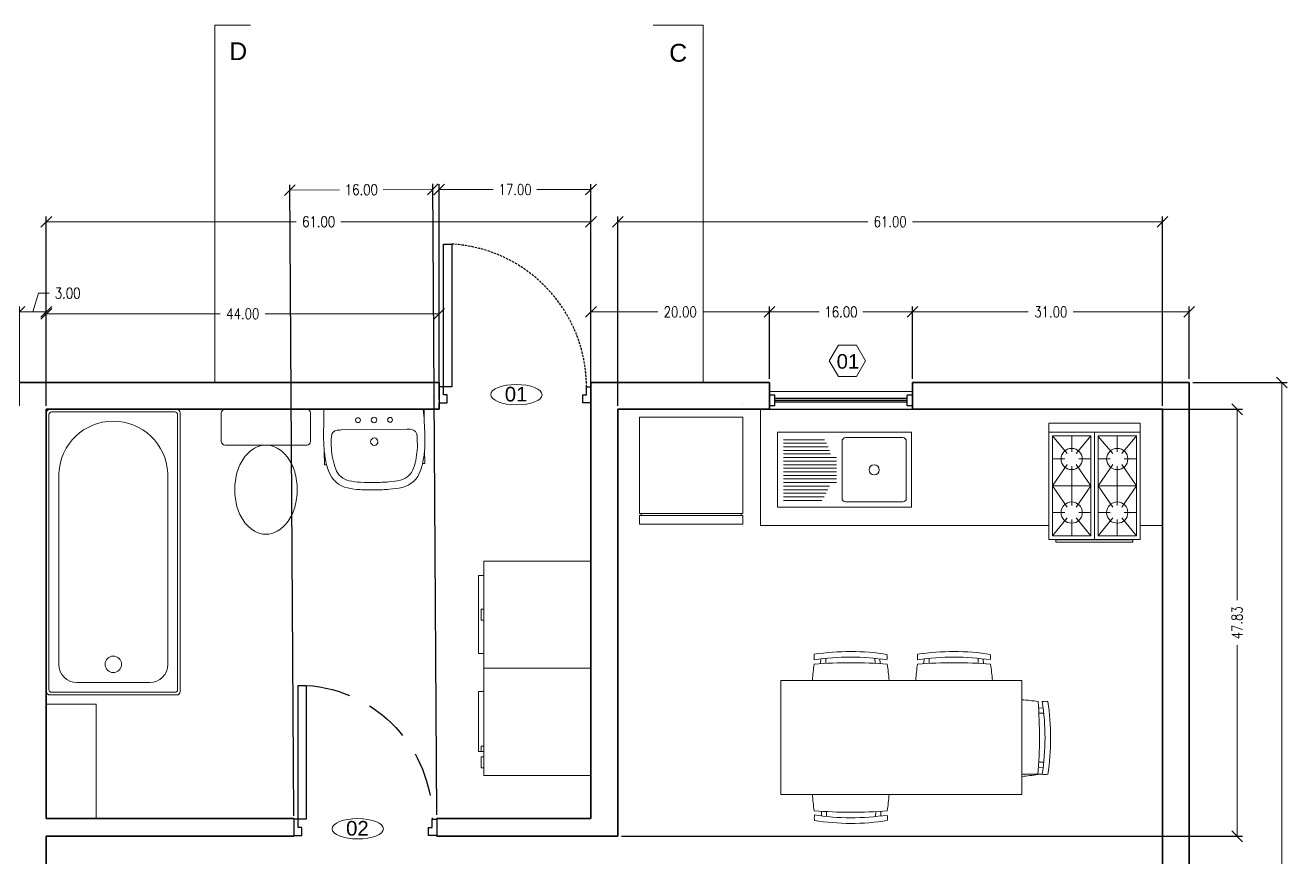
# Paper-space layout 'A000' of a CAD drawing. Header units: metres, sheet in millimetres. Extents: x -6 to 588, y -18 to 402.
# Drawn here: x 131.9 to 273.5, y 210.7 to 304 of the extents above; entities that cross this region are included whole.
import ezdxf

# ---------------------------------------------------------------- set-up
doc = ezdxf.new("R2010")
doc.units = ezdxf.units.M
doc.header["$MEASUREMENT"] = 0
doc.linetypes.add('HIDDEN', pattern=[0.375, 0.25, -0.125])
doc.layers.get('DEFPOINTS').update_dxf_attribs({"color": 210})
for name, color, linetype, lineweight in [('A-ANNO-DIMS', 3, 'Continuous', 18), ('A-ANNO-SYMB', 3, 'Continuous', 18), ('A-ANNO-TEXT', 3, 'Continuous', 18), ('A-DOOR-FULL', 4, 'Continuous', 25), ('A-FURN', 8, 'Continuous', 18), ('A-GLAZ-FULL', 4, 'Continuous', 25), ('A-WALL-FULL-EXTR', 7, 'Continuous', 35), ('A-WALL-FULL-INTR', 7, 'Continuous', 35)]:
    doc.layers.add(name, color=color, linetype=linetype, lineweight=lineweight)
doc.styles.add('ARIAL', font='arial.ttf')
doc.styles.add('E-ROMANS', font='romans.shx', dxfattribs={"width": 0.8})
doc.styles.get("Standard").update_dxf_attribs({"font": 'arial.ttf'})
doc.dimstyles.new('E-0100_ARW_18', dxfattribs={"dimscale": 0.001, "dimtxt": 180, "dimasz": 180, "dimexe": 90, "dimexo": 60, "dimgap": 90, "dimtad": 0, "dimzin": 0, "dimdsep": 46, "dimtxsty": 'E-ROMANS', "dimblk": 'OPEN90', "dimcen": 90, "dimclrd": 256, "dimclre": 256, "dimclrt": 256, "dimadec": 0, "dimazin": 0, "dimtfac": 1, "dimtmove": 1, "dimatfit": 3, "dimldrblk": 'OPEN90', "dimfxl": 1, "dimtfill": 1, "dimtolj": 1, "dimtzin": 0, "dimarcsym": 0})

# ---------------------------------------------------------------- blocks, each defined once
blk = doc.blocks.new('DOOR-75')
for points in [[(-0.07, 0.84), (-0.07, 0.09), (-0.025, 0.09), (-0.025, 0.84), (-0.07, 0.84)], [(-0.775, 0.09), (-0.8, 0.09), (-0.8, 0), (-0.755, 0), (-0.755, 0.045), (-0.775, 0.045), (-0.775, 0.09)], [(-0.025, 0.09), (0, 0.09), (0, 0), (-0.045, 0), (-0.045, 0.045), (-0.025, 0.045), (-0.025, 0.09)]]:
    blk.add_lwpolyline(points)
at = {"linetype": 'HIDDEN'}
blk.add_arc((-0.0225, 0.089), 0.7525, 93.61808, 179.92486, dxfattribs=at)
blk = doc.blocks.new('INOD')
for p, q in [((0.23, 0), (-0.23, 0)), ((-0.25, -0.02), (-0.25, -0.18)), ((0.25, -0.18), (0.25, -0.02)), ((-0.23, -0.2), (0.23, -0.2))]:
    blk.add_line(p, q)
blk.add_lwpolyline([(-0.175, -0.45, 0.07067), (-0.1609, -0.5491, 0.082314), (-0.1237, -0.6268, 0.106842), (-0.0634, -0.6826, 0.13438), (0, -0.7, 0.13438), (0.0634, -0.6826, 0.106842), (0.1237, -0.6268, 0.082314), (0.1609, -0.5491, 0.07067), (0.175, -0.45, 0.07067), (0.1609, -0.3509, 0.082314), (0.1237, -0.2732, 0.106842), (0.0634, -0.2174, 0.13438), (0, -0.2, 0.13438), (-0.0634, -0.2174, 0.106842), (-0.1237, -0.2732, 0.082314), (-0.1609, -0.3509, 0.07067)], format="xyb", close=True)
for centre, start, end in [((-0.23, -0.02), 90, 180), ((0.23, -0.02), 0, 90), ((-0.23, -0.18), 180, 270), ((0.23, -0.18), 270, 0)]:
    blk.add_arc(centre, 0.02, start, end)
blk = doc.blocks.new('_Oblique')
at = {"color": 0, "linetype": 'ByBlock', "lineweight": -2}
blk.add_line((-0.5, -0.5), (0.5, 0.5), dxfattribs=at)
blk = doc.blocks.new('*D41')
at = {"layer": 'A-ANNO-DIMS', "lineweight": -2, "transparency": 16777216}
for p, q in [((262.64, 263.94), (273.2, 263.94)), ((262.64, 143.94), (273.2, 143.94))]:
    blk.add_line(p, q, dxfattribs=at)
at = {"layer": 'A-ANNO-DIMS', "transparency": 16777216}
for p, q in [((272.6, 263.94), (272.6, 206.85)), ((272.6, 143.94), (272.6, 201.03))]:
    blk.add_line(p, q, dxfattribs=at)
at = {"layer": 'DEFPOINTS', "color": 0, "transparency": 16777216}
for p in [(262.24, 263.94), (262.24, 143.94), (272.6, 143.94)]:
    blk.add_point(p, dxfattribs=at)
at = {"layer": 'A-ANNO-DIMS', "transparency": 16777216, "xscale": 1.2, "yscale": 1.2, "zscale": 1.2}
for p, rotation in [((272.6, 263.94), 90), ((272.6, 143.94), 270)]:
    blk.add_blockref('_Oblique', p, dxfattribs=dict(at, rotation=rotation))
at = {"layer": 'A-ANNO-DIMS', "transparency": 16777216, "insert": (272.6, 203.94), "char_height": 1.2, "attachment_point": 5, "rotation": 90, "style": 'E-ROMANS', "bg_fill": 3, "box_fill_scale": 1.25, "bg_fill_color": 256, "bg_fill_true_color": 13158600, "bg_fill_transparency": 0}
blk.add_mtext('\\A1;120.00', dxfattribs=at)
blk = doc.blocks.new('_Open90')
at = {"color": 0, "linetype": 'ByBlock', "lineweight": -2}
for p, q in [((0, 0), (-1, 0)), ((-0.5, 0.5), (0, 0)), ((0, 0), (-0.5, -0.5))]:
    blk.add_line(p, q, dxfattribs=at)
blk = doc.blocks.new('*D53')
at = {"layer": 'A-ANNO-DIMS', "lineweight": -2, "transparency": 16777216}
for p, q in [((231.24, 264.34), (231.24, 272.45)), ((262.24, 264.34), (262.24, 272.45))]:
    blk.add_line(p, q, dxfattribs=at)
at = {"layer": 'A-ANNO-DIMS', "transparency": 16777216}
for p, q in [((231.24, 271.85), (244.22, 271.85)), ((262.24, 271.85), (249.26, 271.85))]:
    blk.add_line(p, q, dxfattribs=at)
at = {"layer": 'DEFPOINTS', "color": 0, "transparency": 16777216}
for p in [(231.24, 271.85), (231.24, 263.94), (262.24, 263.94)]:
    blk.add_point(p, dxfattribs=at)
at = {"layer": 'A-ANNO-DIMS', "transparency": 16777216, "xscale": 1.2, "yscale": 1.2, "zscale": 1.2, "rotation": 180}
blk.add_blockref('_Oblique', (231.24, 271.85), dxfattribs=at)
at = {"layer": 'A-ANNO-DIMS', "transparency": 16777216, "xscale": 1.2, "yscale": 1.2, "zscale": 1.2}
blk.add_blockref('_Oblique', (262.24, 271.85), dxfattribs=at)
at = {"layer": 'A-ANNO-DIMS', "transparency": 16777216, "insert": (246.74, 271.85), "char_height": 1.2, "attachment_point": 5, "style": 'E-ROMANS', "bg_fill": 3, "box_fill_scale": 1.25, "bg_fill_color": 256, "bg_fill_true_color": 13158600, "bg_fill_transparency": 0}
blk.add_mtext('\\A1;31.00', dxfattribs=at)
blk = doc.blocks.new('*D54')
at = {"layer": 'A-ANNO-DIMS', "lineweight": -2, "transparency": 16777216}
for p, q in [((215.24, 264.34), (215.24, 272.45)), ((231.24, 264.34), (231.24, 272.45))]:
    blk.add_line(p, q, dxfattribs=at)
at = {"layer": 'A-ANNO-DIMS', "transparency": 16777216}
for p, q in [((215.24, 271.85), (220.79, 271.85)), ((231.24, 271.85), (225.69, 271.85))]:
    blk.add_line(p, q, dxfattribs=at)
at = {"layer": 'DEFPOINTS', "color": 0, "transparency": 16777216}
for p in [(215.24, 271.85), (215.24, 263.94), (231.24, 263.94)]:
    blk.add_point(p, dxfattribs=at)
at = {"layer": 'A-ANNO-DIMS', "transparency": 16777216, "xscale": 1.2, "yscale": 1.2, "zscale": 1.2, "rotation": 180}
blk.add_blockref('_Oblique', (215.24, 271.85), dxfattribs=at)
at = {"layer": 'A-ANNO-DIMS', "transparency": 16777216, "xscale": 1.2, "yscale": 1.2, "zscale": 1.2}
blk.add_blockref('_Oblique', (231.24, 271.85), dxfattribs=at)
at = {"layer": 'A-ANNO-DIMS', "transparency": 16777216, "insert": (223.24, 271.85), "char_height": 1.2, "attachment_point": 5, "style": 'E-ROMANS', "bg_fill": 3, "box_fill_scale": 1.25, "bg_fill_color": 256, "bg_fill_true_color": 13158600, "bg_fill_transparency": 0}
blk.add_mtext('\\A1;16.00', dxfattribs=at)
blk = doc.blocks.new('*D55')
at = {"layer": 'A-ANNO-DIMS', "lineweight": -2, "transparency": 16777216}
for p, q in [((195.24, 264.34), (195.24, 272.45)), ((215.24, 264.34), (215.24, 272.45))]:
    blk.add_line(p, q, dxfattribs=at)
at = {"layer": 'A-ANNO-DIMS', "transparency": 16777216}
for p, q in [((195.24, 271.85), (202.72, 271.85)), ((215.24, 271.85), (207.76, 271.85))]:
    blk.add_line(p, q, dxfattribs=at)
at = {"layer": 'DEFPOINTS', "color": 0, "transparency": 16777216}
for p in [(195.24, 271.85), (195.24, 263.94), (215.24, 263.94)]:
    blk.add_point(p, dxfattribs=at)
at = {"layer": 'A-ANNO-DIMS', "transparency": 16777216, "xscale": 1.2, "yscale": 1.2, "zscale": 1.2, "rotation": 180}
blk.add_blockref('_Oblique', (195.24, 271.85), dxfattribs=at)
at = {"layer": 'A-ANNO-DIMS', "transparency": 16777216, "xscale": 1.2, "yscale": 1.2, "zscale": 1.2}
blk.add_blockref('_Oblique', (215.24, 271.85), dxfattribs=at)
at = {"layer": 'A-ANNO-DIMS', "transparency": 16777216, "insert": (205.24, 271.85), "char_height": 1.2, "attachment_point": 5, "style": 'E-ROMANS', "bg_fill": 3, "box_fill_scale": 1.25, "bg_fill_color": 256, "bg_fill_true_color": 13158600, "bg_fill_transparency": 0}
blk.add_mtext('\\A1;20.00', dxfattribs=at)
blk = doc.blocks.new('*D56')
at = {"layer": 'A-ANNO-DIMS', "transparency": 16777216}
for p, q in [((132.74, 271.85), (133.37, 273.95)), ((133.37, 273.95), (134.57, 273.95)), ((134.24, 271.85), (131.24, 271.85))]:
    blk.add_line(p, q, dxfattribs=at)
at = {"layer": 'A-ANNO-DIMS', "lineweight": -2, "transparency": 16777216}
for p, q in [((131.24, 261.34), (131.24, 272.45)), ((134.24, 261.34), (134.24, 272.45))]:
    blk.add_line(p, q, dxfattribs=at)
at = {"layer": 'DEFPOINTS', "color": 0, "transparency": 16777216}
for p in [(131.24, 271.85), (131.24, 260.94), (134.24, 260.94)]:
    blk.add_point(p, dxfattribs=at)
at = {"layer": 'A-ANNO-DIMS', "transparency": 16777216, "xscale": 1.2, "yscale": 1.2, "zscale": 1.2, "rotation": 180}
blk.add_blockref('_Oblique', (131.24, 271.85), dxfattribs=at)
at = {"layer": 'A-ANNO-DIMS', "transparency": 16777216, "insert": (136.63, 273.95), "char_height": 1.2, "attachment_point": 5, "style": 'E-ROMANS', "bg_fill": 3, "box_fill_scale": 1.25, "bg_fill_color": 256, "bg_fill_true_color": 13158600, "bg_fill_transparency": 0}
blk.add_mtext('\\A1;3.00', dxfattribs=at)
at = {"layer": 'A-ANNO-DIMS', "transparency": 16777216, "xscale": 1.2, "yscale": 1.2, "zscale": 1.2}
blk.add_blockref('_Oblique', (134.24, 271.85), dxfattribs=at)
blk = doc.blocks.new('*D61')
at = {"layer": 'A-ANNO-DIMS', "lineweight": -2, "transparency": 16777216}
for p, q in [((134.24, 261.34), (134.24, 282.55)), ((195.24, 262.34), (195.24, 282.55))]:
    blk.add_line(p, q, dxfattribs=at)
at = {"layer": 'A-ANNO-DIMS', "transparency": 16777216}
for p, q in [((134.24, 281.95), (162.24, 281.95)), ((195.24, 281.95), (167.24, 281.95))]:
    blk.add_line(p, q, dxfattribs=at)
at = {"layer": 'DEFPOINTS', "color": 0, "transparency": 16777216}
for p in [(134.24, 281.95), (134.24, 260.94), (195.24, 261.94)]:
    blk.add_point(p, dxfattribs=at)
at = {"layer": 'A-ANNO-DIMS', "transparency": 16777216, "xscale": 1.2, "yscale": 1.2, "zscale": 1.2, "rotation": 180}
blk.add_blockref('_Oblique', (134.24, 281.95), dxfattribs=at)
at = {"layer": 'A-ANNO-DIMS', "transparency": 16777216, "xscale": 1.2, "yscale": 1.2, "zscale": 1.2}
blk.add_blockref('_Oblique', (195.24, 281.95), dxfattribs=at)
at = {"layer": 'A-ANNO-DIMS', "transparency": 16777216, "insert": (164.74, 281.95), "char_height": 1.2, "attachment_point": 5, "style": 'E-ROMANS', "bg_fill": 3, "box_fill_scale": 1.25, "bg_fill_color": 256, "bg_fill_true_color": 13158600, "bg_fill_transparency": 0}
blk.add_mtext('\\A1;61.00', dxfattribs=at)
blk = doc.blocks.new('*D62')
at = {"layer": 'A-ANNO-DIMS', "lineweight": -2, "transparency": 16777216}
for p, q in [((198.24, 261.34), (198.24, 282.55)), ((259.24, 261.34), (259.24, 282.55))]:
    blk.add_line(p, q, dxfattribs=at)
at = {"layer": 'A-ANNO-DIMS', "transparency": 16777216}
for p, q in [((198.24, 281.95), (226.24, 281.95)), ((259.24, 281.95), (231.24, 281.95))]:
    blk.add_line(p, q, dxfattribs=at)
at = {"layer": 'DEFPOINTS', "color": 0, "transparency": 16777216}
for p in [(198.24, 281.95), (198.24, 260.94), (259.24, 260.94)]:
    blk.add_point(p, dxfattribs=at)
at = {"layer": 'A-ANNO-DIMS', "transparency": 16777216, "xscale": 1.2, "yscale": 1.2, "zscale": 1.2, "rotation": 180}
blk.add_blockref('_Oblique', (198.24, 281.95), dxfattribs=at)
at = {"layer": 'A-ANNO-DIMS', "transparency": 16777216, "xscale": 1.2, "yscale": 1.2, "zscale": 1.2}
blk.add_blockref('_Oblique', (259.24, 281.95), dxfattribs=at)
at = {"layer": 'A-ANNO-DIMS', "transparency": 16777216, "insert": (228.74, 281.95), "char_height": 1.2, "attachment_point": 5, "style": 'E-ROMANS', "bg_fill": 3, "box_fill_scale": 1.25, "bg_fill_color": 256, "bg_fill_true_color": 13158600, "bg_fill_transparency": 0}
blk.add_mtext('\\A1;61.00', dxfattribs=at)
blk = doc.blocks.new('*D63')
at = {"layer": 'A-ANNO-DIMS', "lineweight": -2, "transparency": 16777216}
for p, q in [((198.64, 260.94), (268.2, 260.94)), ((198.64, 213.11), (268.2, 213.11))]:
    blk.add_line(p, q, dxfattribs=at)
at = {"layer": 'A-ANNO-DIMS', "transparency": 16777216}
for p, q in [((267.6, 260.94), (267.6, 239.55)), ((267.6, 213.11), (267.6, 234.51))]:
    blk.add_line(p, q, dxfattribs=at)
at = {"layer": 'DEFPOINTS', "color": 0, "transparency": 16777216}
for p in [(198.24, 260.94), (267.6, 260.94), (198.24, 213.11)]:
    blk.add_point(p, dxfattribs=at)
at = {"layer": 'A-ANNO-DIMS', "transparency": 16777216, "xscale": 1.2, "yscale": 1.2, "zscale": 1.2}
for p, rotation in [((267.6, 260.94), 90), ((267.6, 213.11), 270)]:
    blk.add_blockref('_Oblique', p, dxfattribs=dict(at, rotation=rotation))
at = {"layer": 'A-ANNO-DIMS', "transparency": 16777216, "insert": (267.6, 237.03), "char_height": 1.2, "attachment_point": 5, "rotation": 90, "style": 'E-ROMANS', "bg_fill": 3, "box_fill_scale": 1.25, "bg_fill_color": 256, "bg_fill_true_color": 13158600, "bg_fill_transparency": 0}
blk.add_mtext('\\A1;47.83', dxfattribs=at)
blk = doc.blocks.new('*D69')
at = {"layer": 'A-ANNO-DIMS', "lineweight": -2, "transparency": 16777216}
for p, q in [((178.24, 262.05), (178.24, 286.15)), ((195.24, 262.05), (195.24, 286.15))]:
    blk.add_line(p, q, dxfattribs=at)
at = {"layer": 'A-ANNO-DIMS', "transparency": 16777216}
for p, q in [((178.24, 285.55), (184.29, 285.55)), ((195.24, 285.55), (189.19, 285.55))]:
    blk.add_line(p, q, dxfattribs=at)
at = {"layer": 'DEFPOINTS', "color": 0, "transparency": 16777216}
for p in [(195.24, 285.55), (178.24, 261.65), (195.24, 261.65)]:
    blk.add_point(p, dxfattribs=at)
at = {"layer": 'A-ANNO-DIMS', "transparency": 16777216, "xscale": 1.2, "yscale": 1.2, "zscale": 1.2, "rotation": 180}
blk.add_blockref('_Oblique', (178.24, 285.55), dxfattribs=at)
at = {"layer": 'A-ANNO-DIMS', "transparency": 16777216, "xscale": 1.2, "yscale": 1.2, "zscale": 1.2}
blk.add_blockref('_Oblique', (195.24, 285.55), dxfattribs=at)
at = {"layer": 'A-ANNO-DIMS', "transparency": 16777216, "insert": (186.74, 285.55), "char_height": 1.2, "attachment_point": 5, "style": 'E-ROMANS', "bg_fill": 3, "box_fill_scale": 1.25, "bg_fill_color": 256, "bg_fill_true_color": 13158600, "bg_fill_transparency": 0}
blk.add_mtext('\\A1;17.00', dxfattribs=at)
blk = doc.blocks.new('*D70')
at = {"layer": 'A-ANNO-DIMS', "lineweight": -2, "transparency": 16777216}
for p, q in [((134.24, 264.34), (134.24, 272.24)), ((178.24, 264.34), (178.24, 272.24))]:
    blk.add_line(p, q, dxfattribs=at)
at = {"layer": 'A-ANNO-DIMS', "transparency": 16777216}
for p, q in [((134.24, 271.64), (153.72, 271.64)), ((178.24, 271.64), (158.76, 271.64))]:
    blk.add_line(p, q, dxfattribs=at)
at = {"layer": 'DEFPOINTS', "color": 0, "transparency": 16777216}
for p in [(178.24, 271.64), (134.24, 263.94), (178.24, 263.94)]:
    blk.add_point(p, dxfattribs=at)
at = {"layer": 'A-ANNO-DIMS', "transparency": 16777216, "xscale": 1.2, "yscale": 1.2, "zscale": 1.2, "rotation": 180}
blk.add_blockref('_Oblique', (134.24, 271.64), dxfattribs=at)
at = {"layer": 'A-ANNO-DIMS', "transparency": 16777216, "xscale": 1.2, "yscale": 1.2, "zscale": 1.2}
blk.add_blockref('_Oblique', (178.24, 271.64), dxfattribs=at)
at = {"layer": 'A-ANNO-DIMS', "transparency": 16777216, "insert": (156.24, 271.64), "char_height": 1.2, "attachment_point": 5, "style": 'E-ROMANS', "bg_fill": 3, "box_fill_scale": 1.25, "bg_fill_color": 256, "bg_fill_true_color": 13158600, "bg_fill_transparency": 0}
blk.add_mtext('\\A1;44.00', dxfattribs=at)
blk = doc.blocks.new('*D71')
at = {"layer": 'A-ANNO-DIMS', "lineweight": -2, "transparency": 16777216}
for p, q in [((161.96, 215.41), (161.52, 286.08)), ((177.96, 215.51), (177.52, 286.18))]:
    blk.add_line(p, q, dxfattribs=at)
at = {"layer": 'A-ANNO-DIMS', "transparency": 16777216}
for p, q in [((161.52, 285.48), (167.07, 285.51)), ((177.52, 285.58), (171.97, 285.54))]:
    blk.add_line(p, q, dxfattribs=at)
at = {"layer": 'DEFPOINTS', "color": 0, "transparency": 16777216}
for p in [(177.52, 285.58), (161.96, 215.01), (177.96, 215.11)]:
    blk.add_point(p, dxfattribs=at)
at = {"layer": 'A-ANNO-DIMS', "transparency": 16777216, "xscale": 1.2, "yscale": 1.2, "zscale": 1.2}
for p, rotation in [((161.52, 285.48), 180.3536814932404), ((177.52, 285.58), 0.3536814932403986)]:
    blk.add_blockref('_Oblique', p, dxfattribs=dict(at, rotation=rotation))
at = {"layer": 'A-ANNO-DIMS', "transparency": 16777216, "insert": (169.52, 285.53), "char_height": 1.2, "attachment_point": 5, "rotation": 0.3537, "style": 'E-ROMANS', "bg_fill": 3, "box_fill_scale": 1.25, "bg_fill_color": 256, "bg_fill_true_color": 13158600, "bg_fill_transparency": 0}
blk.add_mtext('\\A1;16.00', dxfattribs=at)

psp = doc.layouts.new('A000')

# ---------------------------------------------------------------- linework, layer by layer
at = {"layer": 'A-ANNO-TEXT'}
for p, q in [((157.121, 303.955), (153.121, 303.955)), ((153.121, 299.955), (153.121, 303.955)), ((202.406, 303.955), (202.206, 303.955)), ((202.806, 303.955), (202.406, 303.955)), ((203.806, 303.955), (202.806, 303.955)), ((203.806, 303.955), (207.806, 303.955)), ((207.806, 299.955), (207.806, 303.955)), ((207.806, 303.955), (207.806, 303.955)), ((153.121, 263.941), (153.121, 299.955)), ((207.806, 299.955), (207.806, 263.941))]:
    psp.add_line(p, q, dxfattribs=at)
at = {"layer": 'A-FURN'}
for p, q in [((231.238, 262.941), (215.238, 262.941)), ((134.838, 260.641), (148.638, 260.641)), ((214.238, 247.941), (214.238, 260.941)), ((231.238, 260.941), (215.238, 260.941)), ((134.538, 258.941), (134.538, 260.341)), ((148.938, 260.341), (148.938, 258.941)), ((149.238, 260.541), (149.238, 258.941)), ((149.238, 260.541), (149.238, 258.941)), ((200.657, 260.063), (212.257, 260.063)), ((200.657, 260.063), (200.657, 249.263)), ((212.257, 260.063), (212.257, 249.263)), ((246.533, 259.375), (256.733, 259.375)), ((246.533, 259.375), (246.533, 246.375)), ((256.733, 259.375), (256.733, 246.375)), ((134.538, 229.541), (134.538, 258.941)), ((148.938, 258.941), (148.938, 229.541)), ((149.238, 258.941), (149.238, 229.341)), ((149.238, 258.941), (149.238, 229.341)), ((170.956, 258.666), (167.244, 258.623)), ((170.956, 258.666), (174.668, 258.708)), ((216.135, 258.392), (216.135, 249.992)), ((231.135, 258.392), (216.135, 258.392)), ((223.755, 257.764), (230.155, 257.764)), ((231.135, 258.392), (231.135, 249.992)), ((246.533, 258.375), (256.733, 258.375)), ((248.573, 255.975), (246.933, 257.975)), ((246.933, 257.975), (246.933, 252.375)), ((246.933, 257.975), (251.233, 257.975)), ((249.083, 256.162), (249.083, 257.975)), ((251.233, 257.975), (249.593, 255.975)), ((251.233, 257.975), (251.233, 251.904)), ((251.633, 258.375), (251.633, 246.375)), ((252.033, 257.975), (256.333, 257.975)), ((252.033, 257.975), (252.033, 252.375)), ((252.033, 257.904), (253.673, 255.975)), ((254.183, 256.162), (254.183, 257.975)), ((256.333, 257.975), (254.693, 255.975)), ((256.333, 257.975), (256.333, 252.375)), ((216.814, 257.537), (221.392, 257.537)), ((216.814, 257.137), (221.615, 257.137)), ((216.814, 256.737), (221.8, 256.737)), ((216.814, 256.337), (221.952, 256.337)), ((223.355, 257.364), (223.355, 250.964)), ((230.555, 257.364), (230.555, 250.964)), ((216.814, 255.937), (222.073, 255.937)), ((216.814, 255.537), (222.729, 255.537)), ((216.814, 255.137), (222.729, 255.137)), ((248.295, 255.375), (246.933, 255.375)), ((251.233, 255.375), (249.87, 255.375)), ((253.395, 255.375), (252.033, 255.375)), ((256.333, 255.375), (254.97, 255.375)), ((135.638, 232.341), (135.638, 253.799)), ((147.838, 253.799), (147.838, 232.341)), ((216.814, 254.737), (222.729, 254.737)), ((216.814, 254.337), (222.729, 254.337)), ((216.814, 253.937), (222.729, 253.937)), ((216.814, 253.537), (222.729, 253.537)), ((248.573, 254.775), (246.933, 252.375)), ((249.083, 252.375), (249.083, 254.587)), ((251.233, 252.375), (249.593, 254.775)), ((253.673, 254.775), (252.033, 252.375)), ((254.183, 252.375), (254.183, 254.587)), ((254.693, 254.775), (256.333, 252.375)), ((216.814, 253.137), (222.729, 253.137)), ((216.814, 252.737), (222.729, 252.737)), ((216.814, 252.337), (221.937, 252.337)), ((246.933, 252.375), (246.933, 246.775)), ((246.933, 252.375), (251.233, 252.375)), ((246.933, 252.375), (248.573, 249.975)), ((249.083, 250.162), (249.083, 252.375)), ((251.233, 252.375), (249.593, 249.975)), ((252.033, 252.375), (256.333, 252.375)), ((252.033, 252.375), (252.033, 246.775)), ((252.033, 252.375), (253.673, 249.975)), ((254.183, 250.162), (254.183, 252.375)), ((256.333, 252.375), (254.693, 249.975)), ((256.333, 252.375), (256.333, 246.775)), ((216.814, 251.937), (221.781, 251.937)), ((216.814, 251.537), (221.592, 251.537)), ((216.814, 251.137), (221.365, 251.137)), ((216.814, 250.737), (221.095, 250.737)), ((251.233, 251.975), (251.233, 246.775)), ((200.657, 249.263), (212.257, 249.263)), ((200.857, 249.263), (200.857, 249.063)), ((212.057, 249.263), (212.057, 249.063)), ((231.135, 249.992), (216.135, 249.992)), ((223.755, 250.564), (230.155, 250.564)), ((248.295, 249.375), (246.933, 249.375)), ((251.233, 249.375), (249.87, 249.375)), ((253.395, 249.375), (252.033, 249.375)), ((256.333, 249.375), (254.97, 249.375)), ((200.657, 249.063), (200.657, 248.063)), ((200.657, 249.063), (212.257, 249.063)), ((200.657, 248.063), (212.257, 248.063)), ((212.257, 249.063), (212.257, 248.063)), ((214.238, 247.941), (246.533, 247.941)), ((248.573, 248.775), (246.933, 246.775)), ((249.083, 246.775), (249.083, 248.587)), ((249.593, 248.775), (251.233, 246.775)), ((253.673, 248.775), (252.033, 246.775)), ((254.183, 246.775), (254.183, 248.587)), ((254.693, 248.775), (256.333, 246.775)), ((256.733, 247.941), (259.238, 247.941)), ((246.933, 246.775), (251.233, 246.775)), ((252.033, 246.775), (256.333, 246.775)), ((246.533, 246.375), (256.733, 246.375)), ((183.238, 241.341), (183.238, 243.941)), ((183.238, 243.941), (195.238, 243.941)), ((182.638, 233.602), (182.638, 242.341)), ((182.638, 242.341), (183.238, 242.341)), ((183.238, 241.341), (183.238, 234.541)), ((182.938, 237.319), (182.938, 238.564)), ((183.238, 238.564), (182.938, 238.564)), ((183.238, 237.319), (182.938, 237.319)), ((183.238, 231.941), (183.238, 234.541)), ((183.238, 233.602), (182.638, 233.602)), ((220.973, 232.976), (220.959, 232.454)), ((221.546, 233.046), (221.53, 232.488)), ((227.051, 232.482), (227.035, 233.045)), ((227.623, 232.452), (227.605, 232.977)), ((232.544, 232.976), (232.53, 232.454)), ((233.117, 233.046), (233.101, 232.488)), ((238.622, 232.482), (238.606, 233.045)), ((239.194, 232.452), (239.176, 232.977)), ((195.238, 231.941), (183.238, 231.941)), ((183.238, 229.341), (183.238, 231.941)), ((183.238, 231.941), (195.238, 231.941)), ((145.838, 230.341), (137.638, 230.341)), ((148.838, 228.941), (134.638, 228.941)), ((148.838, 228.941), (134.638, 228.941)), ((148.638, 229.241), (134.838, 229.241)), ((182.638, 222.602), (182.638, 229.341)), ((182.638, 229.341), (183.238, 229.341)), ((183.238, 229.341), (183.238, 222.541)), ((134.238, 227.913), (139.838, 227.913)), ((139.838, 227.913), (139.838, 215.113)), ((245.887, 227.48), (245.365, 227.494)), ((245.957, 226.907), (245.399, 226.923)), ((183.238, 222.602), (182.638, 222.602)), ((182.938, 223.202), (182.938, 222.602)), ((183.238, 223.202), (182.938, 223.202)), ((183.238, 219.941), (183.238, 222.541)), ((182.938, 220.772), (182.938, 222.018)), ((183.238, 222.018), (182.938, 222.018)), ((245.394, 221.402), (245.956, 221.418)), ((183.238, 220.772), (182.938, 220.772)), ((183.238, 219.941), (195.238, 219.941)), ((245.782, 220.062), (243.49, 220.062)), ((245.363, 220.83), (245.889, 220.848)), ((216.49, 217.791), (220.602, 217.791)), ((220.602, 217.791), (243.49, 217.791)), ((221.042, 215.918), (221.06, 215.393)), ((221.614, 215.888), (221.63, 215.325)), ((227.119, 215.325), (227.135, 215.883)), ((227.692, 215.394), (227.706, 215.917)), ((134.238, 215.113), (139.838, 215.113))]:
    psp.add_line(p, q, dxfattribs=at)
at = {"layer": 'A-FURN', "lineweight": 0, "ltscale": 500}
for p, q in [((216.49, 217.791), (216.49, 230.579)), ((216.49, 230.579), (243.49, 230.579)), ((216.49, 217.791), (216.49, 230.579)), ((216.49, 230.579), (243.49, 230.579)), ((243.49, 230.579), (243.49, 217.791)), ((243.49, 217.791), (243.49, 230.579)), ((243.49, 230.579), (243.49, 217.791)), ((243.49, 217.791), (243.49, 230.579)), ((243.49, 217.791), (243.49, 217.791)), ((243.49, 217.791), (243.49, 217.791))]:
    psp.add_line(p, q, dxfattribs=at)
at = {"layer": 'A-FURN'}
psp.add_lwpolyline([(165.305, 260.941), (165.324, 259.351, 0.0262763), (165.34, 256.515, 0.0071269), (165.359, 256.259), (165.376, 254.732), (165.626, 254.734, 0.0224604), (165.867, 253.963, 0.2590936), (167.98, 252.13, 0.039532), (169.389, 251.948, 0.0152319), (171.033, 251.916, 0.0152319), (172.677, 251.985, 0.039532), (174.081, 252.2, 0.2590936), (176.151, 254.081, 0.0224604), (176.376, 254.857), (176.625, 254.86), (176.607, 256.388, 0.0071269), (176.62, 256.644, 0.0262763), (176.572, 259.48), (176.555, 260.941)], format="xyb", dxfattribs=at)
psp.add_lwpolyline([(247.312, 246.305), (255.938, 246.305), (255.938, 246.048), (247.312, 246.048)], close=True, dxfattribs=at)
at = {"layer": 'A-FURN', "lineweight": 0, "ltscale": 500}
for points in [[(216.49, 230.579), (216.49, 217.791)], [(243.49, 230.579), (216.49, 230.579)], [(221.343, 230.579), (216.49, 230.579)]]:
    psp.add_lwpolyline(points, dxfattribs=at)
at = {"layer": 'A-FURN'}
for centre, radius in [((169.149, 259.725), 0.27), ((172.739, 259.766), 0.27), ((249.083, 255.375), 1.188), ((254.183, 255.375), 1.188), ((226.955, 254.164), 0.567), ((249.083, 249.375), 1.188), ((254.183, 249.375), 1.188), ((141.738, 232.378), 0.923)]:
    psp.add_circle(centre, radius, dxfattribs=at)
for centre, radius, start, end in [((134.638, 260.541), 0.4, 90, 180), ((134.638, 260.541), 0.4, 90, 180), ((134.838, 260.341), 0.3, 90, 180), ((148.638, 260.341), 0.3, 0, 90), ((148.838, 260.541), 0.4, 0, 90), ((148.838, 260.541), 0.4, 0, 90), ((161.132, 258.687), 15.466, 3.41416, 8.38057), ((141.738, 253.495), 6.108, 2.85638, 177.14362), ((170.949, 259.746), 0.315, 91.61002, 269.69898), ((170.939, 259.745), 0.315, 271.61002, 89.69898), ((192.329, 257.273), 26.172, 178.67788, 181.5525), ((166.884, 257.881), 0.72, 96.24822, 180.35396), ((167.296, 254.123), 4.5, 90.6545, 96.24822), ((174.72, 254.208), 4.5, 85.06078, 90.6545), ((175.045, 257.974), 0.72, 0.95504, 85.06078), ((149.621, 256.785), 26.172, 359.7565, 2.63113), ((223.755, 257.364), 0.4, 90, 180), ((230.155, 257.364), 0.4, 0, 90), ((174.325, 257.041), 8.172, 183.34754, 199.99512), ((170.977, 257.316), 0.414, 91.38151, 269.92749), ((170.967, 257.316), 0.414, 271.38151, 89.92749), ((167.626, 256.964), 8.172, 341.31388, 357.96147), ((167.626, 256.964), 9, 346.46057, 356.32812), ((184.333, 258.79), 19.142, 187.59721, 192.2321), ((168.574, 254.948), 2.052, 199.99512, 258.09737), ((173.423, 255.003), 2.052, 283.21163, 341.31388), ((169.836, 260.937), 8.172, 258.09737, 267.15272), ((170.73, 278.914), 26.172, 267.15272, 270.643), ((170.72, 278.914), 26.172, 270.666, 274.15628), ((172.024, 260.962), 8.172, 274.15628, 283.21163), ((223.755, 250.964), 0.4, 180, 270), ((230.155, 250.964), 0.4, 270, 0), ((224.301, 206.79), 27.021, 81.22051, 98.63039), ((235.872, 206.79), 27.021, 81.22051, 98.63039), ((137.638, 232.341), 2, 180, 270), ((145.838, 232.341), 2, 270, 0), ((248.874, 228.273), 28.928, 171.79347, 175.42716), ((222.385, 233.186), 2.162, 171.51542, 188.24682), ((224.274, 181.33), 51.231, 85.35008, 94.51307), ((224.302, 206.165), 27.017, 81.21984, 98.6352), ((226.252, 233.184), 2.162, 351.51542, 8.24682), ((199.805, 228.325), 28.91, 4.47227, 8.08792), ((260.445, 228.273), 28.928, 171.79347, 175.42716), ((233.955, 233.186), 2.162, 171.51542, 188.24682), ((235.845, 181.33), 51.231, 85.35008, 94.51307), ((235.872, 206.165), 27.017, 81.21984, 98.6352), ((237.823, 233.184), 2.162, 351.51542, 8.24682), ((211.375, 228.325), 28.91, 4.47227, 8.08792), ((134.838, 229.541), 0.3, 180, 270), ((148.638, 229.541), 0.3, 270, 0), ((134.638, 229.341), 0.4, 180, 270), ((134.638, 229.341), 0.4, 180, 270), ((148.838, 229.341), 0.4, 270, 0), ((148.838, 229.341), 0.4, 270, 0), ((241.184, 199.579), 28.928, 81.79347, 85.42716), ((194.241, 224.179), 51.231, 355.35008, 4.51307), ((219.076, 224.152), 27.017, 351.21984, 8.6352), ((246.097, 226.069), 2.162, 81.51542, 98.24682), ((219.701, 224.152), 27.021, 351.22051, 8.63039), ((241.236, 248.649), 28.91, 274.47227, 278.08792), ((246.095, 222.201), 2.162, 261.51542, 278.24682), ((248.861, 220.046), 28.91, 184.47227, 188.08792), ((199.791, 220.098), 28.928, 351.79347, 355.42716), ((224.391, 267.04), 51.231, 265.35008, 274.51307), ((224.364, 242.205), 27.017, 261.21984, 278.6352), ((222.413, 215.187), 2.162, 171.51542, 188.24682), ((226.281, 215.184), 2.162, 351.51542, 8.24682), ((224.364, 241.581), 27.021, 261.22051, 278.63039)]:
    psp.add_arc(centre, radius, start, end, dxfattribs=at)
at = {"layer": 'A-GLAZ-FULL'}
for p, q in [((215.838, 262.541), (215.238, 262.541)), ((215.838, 261.341), (215.838, 262.541)), ((230.638, 262.141), (215.838, 262.141)), ((231.238, 262.541), (230.638, 262.541)), ((230.638, 261.341), (230.638, 262.541)), ((215.838, 261.341), (215.238, 261.341)), ((230.638, 261.941), (215.838, 261.941)), ((230.638, 261.741), (215.838, 261.741)), ((231.238, 261.341), (230.638, 261.341))]:
    psp.add_line(p, q, dxfattribs=at)
at = {"layer": 'A-WALL-FULL-EXTR'}
for p, q in [((195.238, 215.113), (195.238, 263.941)), ((215.238, 263.941), (195.238, 263.941)), ((215.238, 260.941), (215.238, 263.941)), ((262.238, 263.941), (231.238, 263.941)), ((231.238, 260.941), (231.238, 263.941)), ((262.238, 143.941), (262.238, 263.941)), ((134.238, 260.941), (178.238, 260.941)), ((134.238, 215.113), (134.238, 260.941)), ((178.238, 260.941), (178.238, 261.65)), ((198.238, 213.113), (198.238, 260.941)), ((215.238, 260.941), (198.238, 260.941)), ((259.238, 260.941), (231.238, 260.941)), ((259.238, 146.941), (259.238, 260.941)), ((161.958, 215.113), (134.238, 215.113)), ((161.958, 215.113), (161.958, 215.014)), ((177.958, 215.113), (177.958, 215.014)), ((161.958, 213.113), (134.238, 213.113)), ((134.238, 213.113), (134.238, 208.041)), ((161.958, 213.214), (161.958, 213.113)), ((177.958, 213.214), (177.958, 213.113)), ((198.238, 213.113), (177.958, 213.113))]:
    psp.add_line(p, q, dxfattribs=at)
psp.add_lwpolyline([(163.238, 263.941), (102.238, 263.941)], dxfattribs=at)
at = {"layer": 'A-WALL-FULL-INTR'}
for p, q in [((178.238, 263.941), (163.238, 263.941)), ((195.238, 215.113), (177.958, 215.113))]:
    psp.add_line(p, q, dxfattribs=at)

# ---------------------------------------------------------------- block references
at = {"layer": 'A-DOOR-FULL', "xscale": -20.00000000000038, "yscale": 20.00000000000038, "zscale": 20.00000000000038}
psp.add_blockref('DOOR-75', (161.958, 213.214), dxfattribs=at)
at = {"layer": 'A-FURN', "xscale": -20.00000000000038, "yscale": 20.00000000000038, "zscale": 20.00000000000038}
psp.add_blockref('INOD', (158.838, 260.941), dxfattribs=at)

# ---------------------------------------------------------------- texts
at = {"layer": 'A-ANNO-TEXT', "char_height": 2}
for s, insert, attachment_point in [('D', (156.731, 302.048), 3), ('C', (204.004, 301.873), 1)]:
    psp.add_mtext_dynamic_manual_height_columns(s, width=0.51526, gutter_width=12.5, heights=[0], dxfattribs=dict(at, insert=insert, attachment_point=attachment_point))

# ---------------------------------------------------------------- next in the draw order: dimensions: what is measured, and where the dimension line sits
at = {"layer": 'A-ANNO-DIMS'}
dim = psp.add_linear_dim(base=(131.238, 271.845), p1=(134.238, 260.941), p2=(131.238, 260.941), dimstyle='E-0100_ARW_18', override={"dimscale": 0.01, "dimtxt": 120, "dimasz": 120, "dimexe": 60, "dimexo": 40, "dimgap": 60, "dimblk": 'Oblique', "dimcen": 60, "dimlwd": 65535}, dxfattribs=at)
dim.commit()
dim.dimension.update_dxf_attribs({"geometry": '*D56', "text_midpoint": (135.168, 273.945)})
dim = psp.add_linear_dim(base=(272.598, 143.941), p1=(262.238, 263.941), p2=(262.238, 143.941), angle=90, dimstyle='E-0100_ARW_18', override={"dimscale": 0.01, "dimtxt": 120, "dimasz": 120, "dimexe": 60, "dimexo": 40, "dimgap": 60, "dimblk": 'Oblique', "dimcen": 60, "dimlwd": 65535}, dxfattribs=at)
dim.commit()
dim.dimension.update_dxf_attribs({"geometry": '*D41', "text_midpoint": (272.598, 203.941)})

# ---------------------------------------------------------------- next in the draw order: dimensions: what is measured, and where the dimension line sits
dim = psp.add_linear_dim(base=(231.238, 271.845), p1=(262.238, 263.941), p2=(231.238, 263.941), dimstyle='E-0100_ARW_18', override={"dimscale": 0.01, "dimtxt": 120, "dimasz": 120, "dimexe": 60, "dimexo": 40, "dimgap": 60, "dimblk": 'Oblique', "dimcen": 60, "dimlwd": 65535}, dxfattribs=at)
dim.commit()
dim.dimension.update_dxf_attribs({"geometry": '*D53', "text_midpoint": (246.738, 271.845)})

# ---------------------------------------------------------------- next in the draw order: dimensions: what is measured, and where the dimension line sits
dim = psp.add_linear_dim(base=(215.238, 271.845), p1=(231.238, 263.941), p2=(215.238, 263.941), dimstyle='E-0100_ARW_18', override={"dimscale": 0.01, "dimtxt": 120, "dimasz": 120, "dimexe": 60, "dimexo": 40, "dimgap": 60, "dimblk": 'Oblique', "dimcen": 60, "dimlwd": 65535}, dxfattribs=at)
dim.commit()
dim.dimension.update_dxf_attribs({"geometry": '*D54', "text_midpoint": (223.238, 271.845)})

# ---------------------------------------------------------------- next in the draw order: dimensions: what is measured, and where the dimension line sits
dim = psp.add_linear_dim(base=(195.238, 271.845), p1=(215.238, 263.941), p2=(195.238, 263.941), dimstyle='E-0100_ARW_18', override={"dimscale": 0.01, "dimtxt": 120, "dimasz": 120, "dimexe": 60, "dimexo": 40, "dimgap": 60, "dimblk": 'Oblique', "dimcen": 60, "dimlwd": 65535}, dxfattribs=at)
dim.commit()
dim.dimension.update_dxf_attribs({"geometry": '*D55', "text_midpoint": (205.238, 271.845)})

# ---------------------------------------------------------------- next in the draw order: dimensions: what is measured, and where the dimension line sits
for base, p1, p2, picture, middle in [((134.238, 281.953), (195.238, 261.941), (134.238, 260.941), '*D61', (164.738, 281.953)), ((198.238, 281.953), (259.238, 260.941), (198.238, 260.941), '*D62', (228.738, 281.953))]:
    dim = psp.add_linear_dim(base=base, p1=p1, p2=p2, dimstyle='E-0100_ARW_18', override={"dimscale": 0.01, "dimtxt": 120, "dimasz": 120, "dimexe": 60, "dimexo": 40, "dimgap": 60, "dimblk": 'Oblique', "dimcen": 60, "dimlwd": 65535}, dxfattribs=at)
    dim.commit()
    dim.dimension.update_dxf_attribs({"geometry": picture, "text_midpoint": middle})

# ---------------------------------------------------------------- next in the draw order: linework, layer by layer
at = {"layer": 'A-ANNO-SYMB', "color": 7}
psp.add_lwpolyline([(225.976, 266.372), (224.965, 268.123), (222.944, 268.123), (221.933, 266.372), (222.944, 264.622), (224.965, 264.622)], close=True, dxfattribs=at)
at = {"layer": 'A-DOOR-FULL'}
for points in [[(179.638, 279.45), (179.638, 263.45), (178.738, 263.45), (178.738, 279.45), (179.638, 279.45)], [(178.738, 263.45), (178.238, 263.45), (178.238, 261.65), (179.138, 261.65), (179.138, 262.55), (178.738, 262.55), (178.738, 263.45)], [(194.738, 263.45), (195.238, 263.45), (195.238, 261.65), (194.338, 261.65), (194.338, 262.55), (194.738, 262.55), (194.738, 263.45)]]:
    psp.add_lwpolyline(points, dxfattribs=at)
at = {"layer": 'A-DOOR-FULL', "linetype": 'HIDDEN'}
psp.add_arc((178.692, 263.432), 16.046, 0.06586, 86.61891, dxfattribs=at)
at = {"layer": 'A-WALL-FULL-EXTR'}
psp.add_line((178.238, 263.45), (178.238, 263.941), dxfattribs=at)

# ---------------------------------------------------------------- next in the draw order: texts
at = {"layer": 'A-ANNO-SYMB', "color": 7, "style": 'ARIAL'}
psp.add_text('01', height=1.6321, rotation=359.83263, dxfattribs=at).set_placement((222.752, 265.494))

# ---------------------------------------------------------------- next in the draw order: dimensions: what is measured, and where the dimension line sits
at = {"layer": 'A-ANNO-DIMS'}
dim = psp.add_linear_dim(base=(267.596, 260.941), p1=(198.238, 213.113), p2=(198.238, 260.941), angle=90, dimstyle='E-0100_ARW_18', override={"dimscale": 0.01, "dimtxt": 120, "dimasz": 120, "dimexe": 60, "dimexo": 40, "dimgap": 60, "dimblk": 'Oblique', "dimcen": 60, "dimlwd": 65535}, dxfattribs=at)
dim.commit()
dim.dimension.update_dxf_attribs({"geometry": '*D63', "text_midpoint": (267.596, 237.027)})

# ---------------------------------------------------------------- next in the draw order: linework, layer by layer
at = {"layer": 'A-FURN'}
psp.add_line((212.257, 261.637), (212.257, 261.637), dxfattribs=at)

# ---------------------------------------------------------------- next in the draw order: dimensions: what is measured, and where the dimension line sits
at = {"layer": 'A-ANNO-DIMS'}
dim = psp.add_linear_dim(base=(195.238, 285.553), p1=(178.238, 261.65), p2=(195.238, 261.65), dimstyle='E-0100_ARW_18', override={"dimscale": 0.01, "dimtxt": 120, "dimasz": 120, "dimexe": 60, "dimexo": 40, "dimgap": 60, "dimblk": 'Oblique', "dimcen": 60, "dimlwd": 65535}, dxfattribs=at)
dim.commit()
dim.dimension.update_dxf_attribs({"geometry": '*D69', "text_midpoint": (186.738, 285.553)})

# ---------------------------------------------------------------- next in the draw order: linework, layer by layer
at = {"layer": 'A-ANNO-SYMB', "color": 7}
psp.add_ellipse((186.892, 262.58), major_axis=(-2.882, 0.007), ratio=0.3954678, dxfattribs=at)

# ---------------------------------------------------------------- next in the draw order: texts
at = {"layer": 'A-ANNO-SYMB', "color": 7, "style": 'ARIAL'}
psp.add_text('01', height=1.6321, dxfattribs=at).set_placement((185.588, 261.822))

# ---------------------------------------------------------------- next in the draw order: dimensions: what is measured, and where the dimension line sits
at = {"layer": 'A-ANNO-DIMS'}
dim = psp.add_linear_dim(base=(178.238, 271.637), p1=(134.238, 263.941), p2=(178.238, 263.941), dimstyle='E-0100_ARW_18', override={"dimscale": 0.01, "dimtxt": 120, "dimasz": 120, "dimexe": 60, "dimexo": 40, "dimgap": 60, "dimblk": 'Oblique', "dimcen": 60, "dimlwd": 65535}, dxfattribs=at)
dim.commit()
dim.dimension.update_dxf_attribs({"geometry": '*D70', "text_midpoint": (156.238, 271.637)})

# ---------------------------------------------------------------- next in the draw order: dimensions: what is measured, and where the dimension line sits
dim = psp.add_aligned_dim(p1=(161.958, 215.014), p2=(177.958, 215.113), distance=70.465, dimstyle='E-0100_ARW_18', override={"dimscale": 0.01, "dimtxt": 120, "dimasz": 120, "dimexe": 60, "dimexo": 40, "dimgap": 60, "dimblk": 'Oblique', "dimcen": 60, "dimlwd": 65535}, dxfattribs=at)
dim.commit()
dim.dimension.update_dxf_attribs({"geometry": '*D71', "text_midpoint": (169.523, 285.527)})

# ---------------------------------------------------------------- next in the draw order: linework, layer by layer
at = {"layer": 'A-ANNO-SYMB', "color": 7}
psp.add_ellipse((169.118, 213.954), major_axis=(-2.882, 0.007), ratio=0.3954678, dxfattribs=at)

# ---------------------------------------------------------------- next in the draw order: texts
at = {"layer": 'A-ANNO-SYMB', "color": 7, "style": 'ARIAL'}
psp.add_text('02', height=1.6321, dxfattribs=at).set_placement((167.814, 213.197))

doc.saveas('drawing.dxf')
